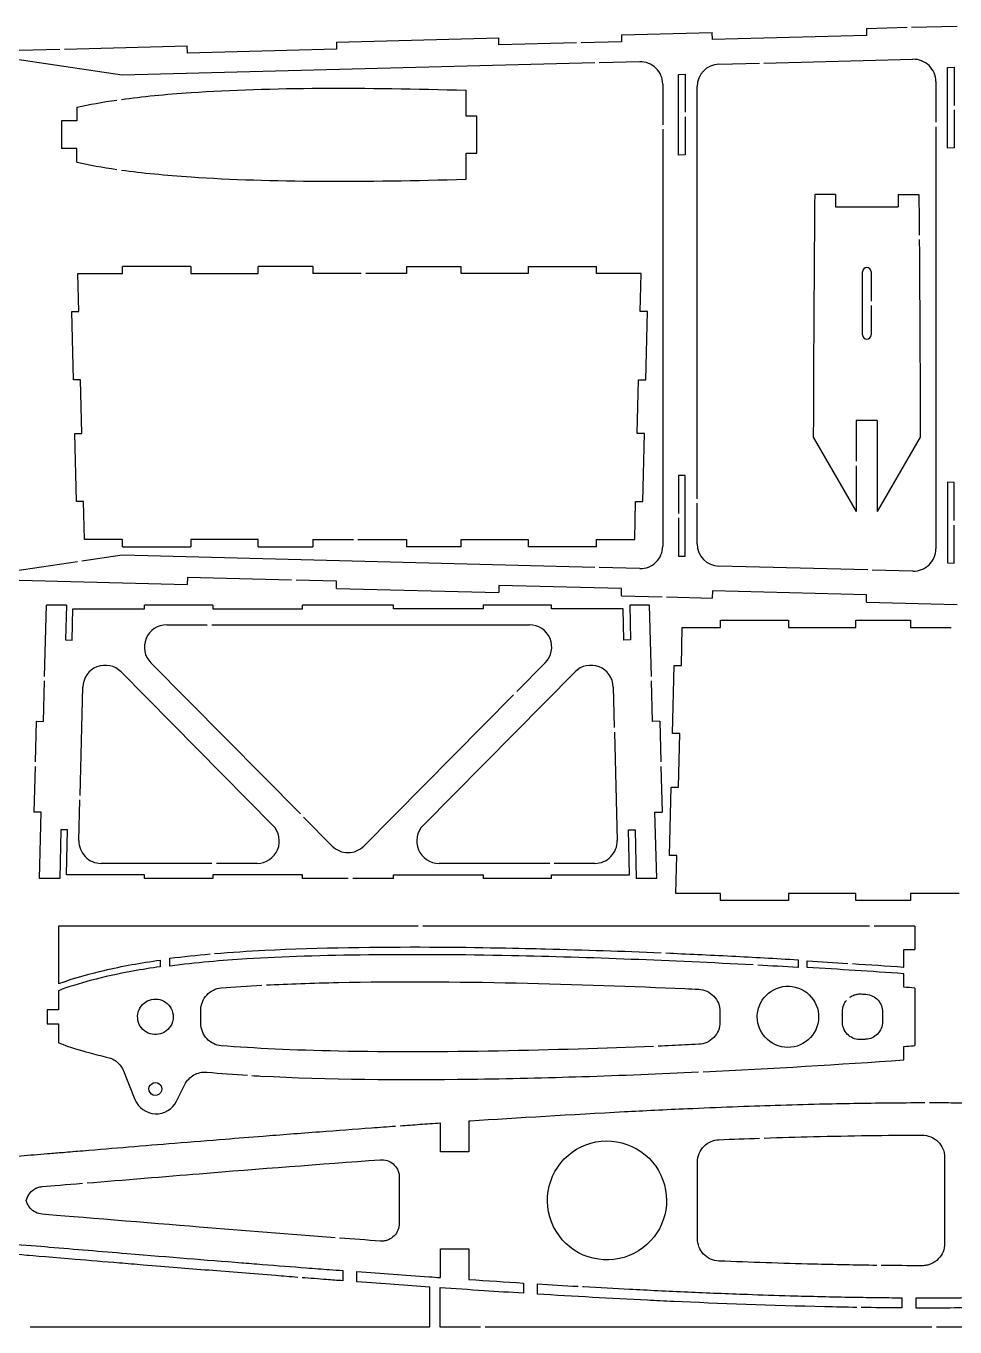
# Model space of a CAD drawing. Header units: millimetres. Extents: x 4 to 590, y -296 to -4.
# Drawn here: x 176.7 to 382.5, y -296.1 to -7.7 of the extents above; entities that cross this region are included whole.
import ezdxf

# ---------------------------------------------------------------- set-up
doc = ezdxf.new("R2010")
doc.units = ezdxf.units.MM
doc.layers.get('0').update_dxf_attribs({"linetype": 'CONTINUOUS'})

msp = doc.modelspace()

# ---------------------------------------------------------------- linework, layer by layer
for p, q in [((362.85, -8.18), (371.84, -7.95)), ((362.85, -8.18), (362.89, -9.77)), ((372.84, -7.93), (382.96, -7.67)), ((245.43, -11.22), (281.37, -10.29)), ((245.43, -11.22), (245.47, -12.8)), ((281.42, -11.87), (281.37, -10.29)), ((298.61, -11.43), (281.42, -11.87)), ((308.61, -11.17), (299.61, -11.4)), ((308.57, -9.59), (328.68, -9.07)), ((308.57, -9.59), (308.61, -11.17)), ((328.72, -10.65), (328.68, -9.07)), ((362.89, -9.77), (328.72, -10.65)), ((175.15, -13.03), (184.15, -12.8)), ((185.15, -12.77), (212.36, -12.07)), ((212.4, -13.66), (212.36, -12.07)), ((245.47, -12.8), (212.4, -13.66)), ((197.94, -18.56), (172.12, -14.69)), ((302.64, -15.86), (197.94, -18.56)), ((312.64, -15.6), (303.64, -15.83)), ((330.14, -16.15), (339.14, -15.92)), ((340.14, -15.89), (373.14, -15.04)), ((380.83, -16.84), (382.3, -16.81)), ((380.83, -34.73), (380.83, -16.84)), ((382.3, -16.81), (382.3, -25.25)), ((321.24, -18.38), (322.71, -18.34)), ((321.24, -36.27), (321.24, -18.38)), ((322.71, -18.34), (322.71, -26.79)), ((378.21, -19.98), (378.21, -28.98)), ((274.16, -27.67), (274.16, -21.9)), ((317.71, -20.54), (317.71, -29.54)), ((325.33, -112.45), (325.33, -21.09)), ((187.95, -25.66), (187.95, -28.7)), ((187.95, -28.7), (184.54, -28.7)), ((184.54, -28.7), (184.54, -34.82)), ((276.54, -27.67), (274.16, -27.67)), ((276.54, -35.86), (276.54, -27.67)), ((322.71, -27.79), (322.71, -36.23)), ((382.3, -26.25), (382.3, -34.69)), ((317.71, -30.54), (317.71, -123)), ((378.21, -29.98), (378.21, -123.56)), ((187.95, -34.82), (184.54, -34.82)), ((187.95, -37.87), (187.95, -34.82)), ((274.16, -41.63), (274.16, -35.86)), ((274.16, -35.86), (276.54, -35.86)), ((322.71, -36.23), (321.24, -36.27)), ((382.3, -34.69), (380.83, -34.73)), ((355.98, -45.01), (351.38, -45.01)), ((355.98, -45.01), (355.98, -47.74)), ((369.86, -45.01), (369.86, -47.74)), ((369.86, -45.01), (374.46, -45.01)), ((355.98, -47.74), (369.86, -47.74)), ((188.17, -62.56), (198.06, -62.56)), ((188.38, -70.98), (188.17, -62.56)), ((213.18, -60.98), (198.06, -60.98)), ((198.06, -62.56), (198.06, -60.98)), ((213.18, -60.98), (213.18, -62.56)), ((213.18, -62.56), (228.06, -62.56)), ((240.18, -60.98), (228.06, -60.98)), ((228.06, -62.56), (228.06, -60.98)), ((240.18, -60.98), (240.18, -62.56)), ((250.93, -62.56), (240.18, -62.56)), ((260.93, -62.56), (251.93, -62.56)), ((260.93, -60.98), (273.05, -60.98)), ((260.93, -60.98), (260.93, -62.56)), ((273.05, -62.56), (273.05, -60.98)), ((287.93, -62.56), (273.05, -62.56)), ((287.93, -60.98), (303.05, -60.98)), ((287.93, -60.98), (287.93, -62.56)), ((303.05, -62.56), (303.05, -60.98)), ((312.93, -62.56), (303.05, -62.56)), ((312.73, -70.98), (312.93, -62.56)), ((361.98, -76.15), (361.98, -62.15)), ((363.86, -62.15), (363.86, -68.65)), ((186.79, -70.98), (188.38, -70.98)), ((187.16, -86.1), (186.79, -70.98)), ((314.32, -70.98), (312.73, -70.98)), ((313.95, -86.1), (314.32, -70.98)), ((363.86, -69.65), (363.86, -76.15)), ((188.75, -86.1), (187.16, -86.1)), ((189.04, -97.98), (188.75, -86.1)), ((312.07, -97.98), (312.36, -86.1)), ((312.36, -86.1), (313.95, -86.1)), ((365.24, -95.13), (360.6, -95.13)), ((360.6, -95.13), (360.6, -104.13)), ((365.24, -95.13), (365.24, -115.28)), ((187.45, -97.98), (189.04, -97.98)), ((187.82, -113.1), (187.45, -97.98)), ((313.66, -97.98), (312.07, -97.98)), ((313.29, -113.1), (313.66, -97.98)), ((351.07, -98.78), (360.6, -115.28)), ((374.77, -98.78), (365.24, -115.28)), ((360.6, -105.13), (360.6, -115.28)), ((322.71, -107.31), (321.24, -107.27)), ((321.24, -107.27), (321.24, -115.71)), ((322.71, -125.19), (322.71, -107.31)), ((382.3, -108.85), (380.83, -108.81)), ((380.83, -108.81), (380.83, -126.69)), ((382.3, -117.29), (382.3, -108.85)), ((189.41, -113.1), (187.82, -113.1)), ((189.61, -121.51), (189.41, -113.1)), ((311.5, -121.51), (311.7, -113.1)), ((311.7, -113.1), (313.29, -113.1)), ((325.33, -122.45), (325.33, -113.45)), ((321.24, -116.71), (321.24, -125.16)), ((382.3, -126.73), (382.3, -118.29)), ((198.06, -121.51), (189.61, -121.51)), ((198.06, -123.1), (198.06, -121.51)), ((198.06, -123.1), (213.18, -123.1)), ((213.18, -121.51), (213.18, -123.1)), ((228.06, -121.51), (213.18, -121.51)), ((228.06, -123.1), (228.06, -121.51)), ((228.06, -123.1), (240.18, -123.1)), ((240.18, -121.51), (240.18, -123.1)), ((240.18, -121.51), (249.18, -121.51)), ((250.18, -121.51), (260.93, -121.51)), ((260.93, -121.51), (260.93, -123.1)), ((273.05, -123.1), (260.93, -123.1)), ((273.05, -123.1), (273.05, -121.51)), ((273.05, -121.51), (287.93, -121.51)), ((287.93, -121.51), (287.93, -123.1)), ((303.05, -123.1), (287.93, -123.1)), ((303.05, -123.1), (303.05, -121.51)), ((303.05, -121.51), (311.5, -121.51)), ((188.05, -126.46), (172.12, -128.84)), ((197.94, -124.98), (189.03, -126.31)), ((302.64, -127.68), (197.94, -124.98)), ((321.24, -125.16), (322.71, -125.19)), ((380.83, -126.69), (382.3, -126.73)), ((312.64, -127.94), (303.64, -127.7)), ((363.14, -128.24), (330.14, -127.39)), ((373.14, -128.5), (364.14, -128.26)), ((175.15, -130.51), (212.36, -131.47)), ((212.4, -129.88), (212.36, -131.47)), ((235.47, -130.48), (212.4, -129.88)), ((245.47, -130.74), (236.47, -130.5)), ((245.43, -132.32), (245.47, -130.74)), ((245.43, -132.32), (281.37, -133.25)), ((281.42, -131.66), (281.37, -133.25)), ((308.61, -132.37), (281.42, -131.66)), ((308.57, -133.95), (308.61, -132.37)), ((308.57, -133.95), (317.56, -134.18)), ((318.56, -134.21), (328.68, -134.47)), ((328.72, -132.88), (328.68, -134.47)), ((362.89, -133.77), (328.72, -132.88)), ((362.85, -135.35), (362.89, -133.77)), ((362.85, -135.35), (382.96, -135.87)), ((180.78, -151.85), (181.18, -136.08)), ((185.61, -136.08), (181.18, -136.08)), ((185.61, -136.08), (185.42, -143.77)), ((186.89, -143.8), (187.06, -136.88)), ((187.06, -136.88), (202.94, -136.88)), ((218.06, -136.08), (202.94, -136.08)), ((202.94, -136.88), (202.94, -136.08)), ((218.06, -136.08), (218.06, -136.88)), ((218.06, -136.88), (237.94, -136.88)), ((258.06, -136.08), (237.94, -136.08)), ((237.94, -136.88), (237.94, -136.08)), ((258.06, -136.88), (258.06, -136.08)), ((277.94, -136.88), (258.06, -136.88)), ((293.06, -136.08), (277.94, -136.08)), ((277.94, -136.08), (277.94, -136.88)), ((293.06, -136.88), (293.06, -136.08)), ((308.94, -136.88), (293.06, -136.88)), ((309.11, -143.8), (308.94, -136.88)), ((314.81, -136.08), (310.39, -136.08)), ((310.39, -136.08), (310.58, -143.77)), ((315.22, -151.85), (314.81, -136.08)), ((207.82, -140.41), (216.82, -140.41)), ((217.82, -140.41), (288.18, -140.41)), ((321.84, -149.41), (322.04, -141)), ((322.04, -141), (330.49, -141)), ((330.49, -141), (330.49, -139.41)), ((330.49, -139.41), (345.61, -139.41)), ((345.61, -139.41), (345.61, -141)), ((345.61, -141), (360.49, -141)), ((360.49, -141), (360.49, -139.41)), ((360.49, -139.41), (372.61, -139.41)), ((372.61, -139.41), (372.61, -141)), ((372.61, -141), (381.61, -141)), ((185.42, -143.77), (186.89, -143.8)), ((310.58, -143.77), (309.11, -143.8)), ((237.45, -182.34), (204.31, -148.82)), ((291.69, -148.82), (285.36, -155.22)), ((319.88, -164.53), (320.25, -149.41)), ((320.25, -149.41), (321.84, -149.41)), ((180.52, -161.84), (180.75, -152.85)), ((197.7, -150.85), (231.36, -184.88)), ((264.64, -184.88), (298.29, -150.85)), ((315.48, -161.84), (315.24, -152.85)), ((188.63, -178.23), (189.25, -154.19)), ((306.74, -154.19), (306.97, -163.19)), ((284.66, -155.93), (251.51, -189.45)), ((178.93, -161.8), (178.7, -170.8)), ((178.93, -161.8), (180.52, -161.84)), ((307, -164.19), (307.62, -188.22)), ((317.06, -161.8), (315.48, -161.84)), ((317.06, -161.8), (317.29, -170.8)), ((321.47, -164.53), (319.88, -164.53)), ((321.18, -176.41), (321.47, -164.53)), ((178.67, -171.8), (178.41, -181.91)), ((317.32, -171.8), (317.58, -181.91)), ((319.22, -191.53), (319.59, -176.41)), ((319.59, -176.41), (321.18, -176.41)), ((188.37, -188.22), (188.61, -179.22)), ((180, -181.96), (178.41, -181.91)), ((179.62, -196.62), (180, -181.96)), ((244.49, -189.45), (238.16, -183.05)), ((315.99, -181.96), (317.58, -181.91)), ((316.37, -196.62), (315.99, -181.96)), ((184.39, -185.86), (184.13, -196.62)), ((185.86, -185.89), (184.39, -185.86)), ((185.62, -195.82), (185.86, -185.89)), ((310.13, -185.89), (311.6, -185.86)), ((310.38, -195.82), (310.13, -185.89)), ((311.6, -185.86), (311.86, -196.62)), ((320.81, -191.53), (319.22, -191.53)), ((320.61, -199.95), (320.81, -191.53)), ((202.94, -195.82), (185.62, -195.82)), ((217.84, -193.29), (193.31, -193.29)), ((202.94, -196.62), (202.94, -195.82)), ((218.06, -195.82), (218.06, -196.62)), ((237.94, -195.82), (218.06, -195.82)), ((227.84, -193.29), (218.84, -193.29)), ((237.94, -196.62), (237.94, -195.82)), ((258.06, -196.62), (258.06, -195.82)), ((258.06, -195.82), (277.94, -195.82)), ((292.68, -193.29), (268.15, -193.29)), ((277.94, -195.82), (277.94, -196.62)), ((293.06, -196.62), (293.06, -195.82)), ((293.06, -195.82), (310.38, -195.82)), ((302.68, -193.29), (293.68, -193.29)), ((184.13, -196.62), (179.62, -196.62)), ((218.06, -196.62), (202.94, -196.62)), ((248.06, -196.62), (237.94, -196.62)), ((258.06, -196.62), (249.06, -196.62)), ((293.06, -196.62), (277.94, -196.62)), ((316.37, -196.62), (311.86, -196.62)), ((330.49, -199.95), (320.61, -199.95)), ((330.49, -201.53), (330.49, -199.95)), ((345.61, -201.53), (330.49, -201.53)), ((360.49, -199.95), (345.61, -199.95)), ((345.61, -199.95), (345.61, -201.53)), ((360.49, -201.53), (360.49, -199.95)), ((372.61, -201.53), (360.49, -201.53)), ((383.36, -199.95), (372.61, -199.95)), ((372.61, -199.95), (372.61, -201.53)), ((183.86, -207.24), (183.86, -219.96)), ((263.54, -207.24), (183.86, -207.24)), ((363.54, -207.24), (264.54, -207.24)), ((373.54, -207.24), (364.54, -207.24)), ((373.54, -207.24), (373.54, -212.36)), ((371.16, -216.27), (371.16, -212.36)), ((371.16, -212.36), (373.54, -212.36)), ((206.39, -214.73), (206.39, -216.21)), ((208.49, -216.04), (208.49, -214.32)), ((347.74, -214.66), (347.74, -216.37)), ((349.74, -216.37), (349.74, -214.9)), ((371.16, -220.75), (371.16, -217.75)), ((183.86, -221.53), (183.86, -225.74)), ((373.54, -220.92), (373.54, -233.68)), ((183.86, -225.74), (181.35, -225.74)), ((181.35, -225.74), (181.35, -228.86)), ((215.38, -228.79), (215.38, -225.82)), ((330.39, -226.13), (330.39, -228.47)), ((357.51, -228.43), (357.51, -226.18)), ((366.42, -226.24), (366.42, -228.36)), ((181.35, -228.86), (183.86, -228.86)), ((183.86, -228.86), (183.86, -233.08)), ((194.75, -236.29), (194.76, -236.29)), ((371.16, -236.86), (371.16, -233.85)), ((373.26, -233.7), (373.54, -233.68)), ((198.25, -239.28), (200.79, -245.63)), ((216.72, -239.58), (216.72, -239.58)), ((210.02, -245.99), (211.84, -242.31)), ((268.48, -257.24), (268.48, -250.89)), ((274.73, -250.46), (274.73, -257.24)), ((274.73, -257.24), (268.48, -257.24)), ((325.42, -276.51), (325.42, -259.49)), ((380.17, -258.44), (380.17, -277.56)), ((259.35, -262.91), (259.35, -273.09)), ((268.48, -285.11), (268.48, -278.76)), ((268.48, -278.76), (274.73, -278.76)), ((274.73, -278.76), (274.73, -285.54)), ((246.81, -283.55), (246.81, -285.82)), ((249.93, -286.05), (249.93, -283.78)), ((266.1, -296.06), (266.1, -287.21)), ((268.36, -287.37), (268.36, -296.06)), ((286.84, -286.32), (286.84, -288.59)), ((289.96, -288.78), (289.96, -286.51)), ((370.7, -289.58), (370.7, -291.85)), ((373.86, -291.86), (373.86, -289.6)), ((177.61, -296.06), (266.1, -296.06)), ((268.36, -296.06), (277.36, -296.06)), ((278.36, -296.06), (377.36, -296.06)), ((378.36, -296.06), (392.29, -296.06))]:
    msp.add_line(p, q)
for centre, radius, start, end in [((312.77, -20.54), 4.94, 0, 91.4783), ((330.27, -21.09), 4.94, 91.4783, 180), ((373.27, -19.98), 4.94, 0, 91.4783), ((362.92, -62.15), 0.94, 0, 180), ((362.92, -76.15), 0.94, 180, 360), ((312.77, -123), 4.94, -91.4783, 0), ((330.27, -122.45), 4.94, 180, 268.5217), ((373.27, -123.56), 4.94, 268.5217, 360), ((207.82, -145.35), 4.94, 90, 224.6839), ((288.18, -145.35), 4.94, -44.6839, 90), ((194.19, -154.32), 4.94, 44.6839, 178.5217), ((301.8, -154.32), 4.94, 1.4783, 135.3161), ((227.84, -188.35), 4.94, -90, 44.6839), ((268.15, -188.35), 4.94, 135.3161, 270), ((193.31, -188.35), 4.94, 178.5217, 270), ((248, -185.97), 4.94, 224.6839, 315.3161), ((302.68, -188.35), 4.94, -90, 1.4783), ((205.49, -243.75), 5.06, 201.769, 333.699)]:
    msp.add_arc(centre, radius, start, end)
for points, knots in [([(197.79, -23.93), (202.39, -23.3), (207.54, -22.8), (213.23, -22.41), (230.79, -21.21), (251.97, -21.25), (274.1, -21.9), (274.12, -21.9), (274.14, -21.9), (274.16, -21.9)], [1.203149, 1.203149, 1.203149, 1.203149, 2.251852, 2.251852, 2.251852, 5.489952, 5.489952, 5.489952, 5.492794, 5.492794, 5.492794, 5.492794]), ([(187.95, -25.66), (187.96, -25.66), (187.98, -25.65), (187.99, -25.65), (190.66, -25.05), (193.59, -24.53), (196.8, -24.07)], [0.3794985, 0.3794985, 0.3794985, 0.3794985, 0.3838597, 0.3838597, 0.3838597, 1.1272889, 1.1272889, 1.1272889, 1.1272889]), ([(187.95, -37.87), (187.96, -37.87), (187.98, -37.88), (187.99, -37.88), (190.66, -38.48), (193.59, -39), (196.8, -39.46)], [0.3794985, 0.3794985, 0.3794985, 0.3794985, 0.3838597, 0.3838597, 0.3838597, 1.1272889, 1.1272889, 1.1272889, 1.1272889]), ([(197.79, -39.6), (202.39, -40.23), (207.54, -40.73), (213.23, -41.12), (230.79, -42.31), (251.97, -42.27), (274.1, -41.63), (274.12, -41.63), (274.14, -41.63), (274.16, -41.63)], [1.203149, 1.203149, 1.203149, 1.203149, 2.251852, 2.251852, 2.251852, 5.489952, 5.489952, 5.489952, 5.492794, 5.492794, 5.492794, 5.492794]), ([(351.38, -45.01), (351.38, -45.03), (351.38, -45.05), (351.38, -45.07), (351.21, -65.72), (351.11, -83.45), (351.07, -98.76), (351.07, -98.76), (351.07, -98.77), (351.07, -98.78)], [-0.005951, -0.005951, -0.005951, -0.005951, 0, 0, 0, 6.193177, 6.193177, 6.193177, 6.195358, 6.195358, 6.195358, 6.195358]), ([(374.46, -45.01), (374.46, -45.03), (374.46, -45.05), (374.46, -45.07), (374.49, -48.11), (374.51, -51.09), (374.53, -54.01)], [-0.0059511, -0.0059511, -0.0059511, -0.0059511, 0, 0, 0, 0.9128525, 0.9128525, 0.9128525, 0.9128525]), ([(374.54, -55.01), (374.66, -71.48), (374.73, -85.96), (374.77, -98.76), (374.77, -98.76), (374.77, -98.77), (374.77, -98.78)], [1.017384, 1.017384, 1.017384, 1.017384, 6.193177, 6.193177, 6.193177, 6.195358, 6.195358, 6.195358, 6.195358]), ([(337.76, -215.81), (319.49, -214.83), (301.85, -214.14), (284.21, -213.77), (262.2, -213.3), (241.34, -213.5), (225.55, -214.47), (220.06, -214.81), (214.27, -215.3), (208.56, -216.04), (208.54, -216.04), (208.51, -216.04), (208.49, -216.04)], [3.743085, 3.743085, 3.743085, 3.743085, 9.558393, 9.558393, 9.558393, 16.817026, 16.817026, 16.817026, 19.341548, 19.341548, 19.341548, 19.351519, 19.351519, 19.351519, 19.351519]), ([(208.49, -214.32), (208.51, -214.32), (208.53, -214.32), (208.54, -214.32), (211.5, -213.94), (214.48, -213.63), (217.44, -213.37)], [3.376814, 3.376814, 3.376814, 3.376814, 3.38369, 3.38369, 3.38369, 4.546998, 4.546998, 4.546998, 4.546998]), ([(218.44, -213.28), (222.2, -212.96), (225.93, -212.73), (229.55, -212.54), (253.74, -211.31), (281.95, -211.98), (291.7, -212.24), (300.44, -212.47), (308.59, -212.73), (317.38, -213.11)], [4.677515, 4.677515, 4.677515, 4.677515, 6.15895, 6.15895, 6.15895, 16.080196, 16.080196, 16.080196, 24.976856, 24.976856, 24.976856, 24.976856]), ([(318.38, -213.15), (323.02, -213.35), (327.84, -213.58), (333.03, -213.84), (337.75, -214.09), (342.67, -214.36), (347.68, -214.66), (347.7, -214.66), (347.72, -214.66), (347.74, -214.66)], [25.313094, 25.313094, 25.313094, 25.313094, 29.981858, 29.981858, 29.981858, 34.233314, 34.233314, 34.233314, 34.249288, 34.249288, 34.249288, 34.249288]), ([(183.86, -219.96), (183.89, -219.95), (183.92, -219.94), (183.95, -219.93), (187.52, -218.58), (191.36, -217.6), (193.95, -217), (197.94, -216.07), (202.13, -215.32), (206.39, -214.73)], [0.310502, 0.310502, 0.310502, 0.310502, 0.31877, 0.31877, 0.31877, 1.410714, 1.410714, 1.410714, 3.098901, 3.098901, 3.098901, 3.098901]), ([(206.39, -216.21), (204.35, -216.5), (202.32, -216.82), (200.32, -217.18), (193.65, -218.39), (188.01, -219.9), (183.9, -221.51), (183.89, -221.52), (183.88, -221.52), (183.86, -221.53)], [19.658572, 19.658572, 19.658572, 19.658572, 20.566369, 20.566369, 20.566369, 23.598763, 23.598763, 23.598763, 23.608136, 23.608136, 23.608136, 23.608136]), ([(347.74, -216.37), (347.72, -216.37), (347.7, -216.37), (347.68, -216.37), (344.69, -216.19), (341.71, -216.02), (338.76, -215.86)], [2.6907097, 2.6907097, 2.6907097, 2.6907097, 2.6973588, 2.6973588, 2.6973588, 3.6372067, 3.6372067, 3.6372067, 3.6372067]), ([(359.73, -215.51), (363.54, -215.76), (367.35, -216.01), (371.09, -216.27), (371.11, -216.27), (371.13, -216.27), (371.16, -216.27)], [37.613303, 37.613303, 37.613303, 37.613303, 40.814251, 40.814251, 40.814251, 40.832519, 40.832519, 40.832519, 40.832519]), ([(229.9, -220.24), (234.74, -220), (240.04, -219.81), (245.9, -219.69), (271.14, -219.16), (300.06, -220.03), (322.63, -221.06), (323.64, -221.1), (324.66, -221.15), (325.68, -221.2)], [0.8705531, 0.8705531, 0.8705531, 0.8705531, 1.0014679, 1.0014679, 1.0014679, 1.5662407, 1.5662407, 1.5662407, 1.5915089, 1.5915089, 1.5915089, 1.5915089]), ([(371.16, -217.75), (371.14, -217.75), (371.12, -217.74), (371.1, -217.74), (363.85, -217.24), (356.74, -216.79), (349.74, -216.37)], [0.28506, 0.28506, 0.28506, 0.28506, 0.290689, 0.290689, 0.290689, 2.482121, 2.482121, 2.482121, 2.482121]), ([(215.38, -225.82), (215.38, -225.2), (215.5, -224.59), (215.72, -224.02), (215.94, -223.45), (216.27, -222.92), (216.69, -222.47), (217.11, -222.02), (217.61, -221.65), (218.16, -221.38), (218.71, -221.11), (219.31, -220.94), (219.92, -220.89)], [-1, -1, -1, -1, -0.75, -0.75, -0.75, -0.5, -0.5, -0.5, -0.25, -0.25, -0.25, 0, 0, 0, 0]), ([(325.68, -221.2), (326.31, -221.23), (326.93, -221.38), (327.5, -221.64), (328.07, -221.9), (328.59, -222.27), (329.03, -222.72), (329.46, -223.18), (329.8, -223.72), (330.04, -224.3), (330.27, -224.88), (330.39, -225.51), (330.39, -226.13)], [-1, -1, -1, -1, -0.75, -0.75, -0.75, -0.5, -0.5, -0.5, -0.25, -0.25, -0.25, 0, 0, 0, 0]), ([(338.65, -227.3), (338.65, -229.19), (339.49, -231.07), (340.89, -232.34), (342.29, -233.6), (344.23, -234.24), (346.11, -234.06), (347.98, -233.88), (349.76, -232.88), (350.89, -231.38), (352.01, -229.88), (352.48, -227.9), (352.13, -226.06), (351.79, -224.21), (350.63, -222.52), (349.02, -221.53), (347.43, -220.54), (345.41, -220.26), (343.6, -220.77), (341.79, -221.28), (340.22, -222.58), (339.37, -224.26), (338.9, -225.2), (338.65, -226.25), (338.65, -227.3)], [-3.141593, -3.141593, -3.141593, -3.141593, -2.305987, -2.305987, -2.305987, -1.473551, -1.473551, -1.473551, -0.643924, -0.643924, -0.643924, 0.183349, 0.183349, 0.183349, 1.017492, 1.017492, 1.017492, 1.846111, 1.846111, 1.846111, 2.677523, 2.677523, 2.677523, 3.141593, 3.141593, 3.141593, 3.141593]), ([(373.54, -220.92), (373.52, -220.92), (373.5, -220.92), (373.48, -220.92), (372.71, -220.86), (371.93, -220.81), (371.16, -220.75)], [-0.0055922, -0.0055922, -0.0055922, -0.0055922, 0, 0, 0, 0.2330021, 0.2330021, 0.2330021, 0.2330021]), ([(209.26, -227.3), (209.26, -226.04), (208.62, -224.8), (207.59, -224.08), (206.57, -223.36), (205.19, -223.17), (204.01, -223.59), (202.83, -224), (201.88, -225.01), (201.53, -226.21), (201.18, -227.42), (201.46, -228.79), (202.25, -229.78), (203.04, -230.75), (204.31, -231.31), (205.56, -231.23), (206.81, -231.16), (208.01, -230.44), (208.67, -229.38), (209.06, -228.76), (209.26, -228.03), (209.26, -227.3)], [-3.141593, -3.141593, -3.141593, -3.141593, -2.18419, -2.18419, -2.18419, -1.230934, -1.230934, -1.230934, -0.281228, -0.281228, -0.281228, 0.678962, 0.678962, 0.678962, 1.630661, 1.630661, 1.630661, 2.586937, 2.586937, 2.586937, 3.141593, 3.141593, 3.141593, 3.141593]), ([(357.51, -226.18), (357.51, -225.66), (357.61, -225.16), (357.81, -224.68), (357.96, -224.31), (358.16, -223.97), (358.42, -223.67)], [0, 0, 0, 0, 0.1561329, 0.1561329, 0.1561329, 0.2774109, 0.2774109, 0.2774109, 0.2774109]), ([(359.14, -222.98), (359.38, -222.81), (359.64, -222.67), (359.91, -222.55), (360.19, -222.43), (360.49, -222.34), (360.79, -222.29), (361.1, -222.24), (361.4, -222.22), (361.71, -222.24)], [0.3791848, 0.3791848, 0.3791848, 0.3791848, 0.4687742, 0.4687742, 0.4687742, 0.5626337, 0.5626337, 0.5626337, 0.6564958, 0.6564958, 0.6564958, 0.6564958]), ([(362.73, -222.31), (363.25, -222.35), (363.75, -222.48), (364.21, -222.7), (364.67, -222.93), (365.08, -223.24), (365.42, -223.63), (365.74, -223.98), (365.99, -224.4), (366.16, -224.84), (366.33, -225.29), (366.42, -225.76), (366.42, -226.24)], [0, 0, 0, 0, 0.1562531, 0.1562531, 0.1562531, 0.3125078, 0.3125078, 0.3125078, 0.458194, 0.458194, 0.458194, 0.6038818, 0.6038818, 0.6038818, 0.6038818]), ([(219.92, -233.71), (219.31, -233.66), (218.71, -233.5), (218.16, -233.23), (217.61, -232.96), (217.11, -232.59), (216.69, -232.14), (216.27, -231.68), (215.94, -231.16), (215.72, -230.58), (215.5, -230.01), (215.38, -229.4), (215.38, -228.79)], [-1, -1, -1, -1, -0.75, -0.75, -0.75, -0.5, -0.5, -0.5, -0.25, -0.25, -0.25, 0, 0, 0, 0]), ([(330.39, -228.47), (330.39, -229.1), (330.27, -229.72), (330.04, -230.31), (329.8, -230.89), (329.46, -231.43), (329.03, -231.88), (328.59, -232.33), (328.07, -232.7), (327.5, -232.96), (326.93, -233.22), (326.31, -233.37), (325.68, -233.4)], [-1, -1, -1, -1, -0.75, -0.75, -0.75, -0.5, -0.5, -0.5, -0.25, -0.25, -0.25, 0, 0, 0, 0]), ([(361.71, -232.36), (361.2, -232.39), (360.68, -232.33), (360.2, -232.16), (359.71, -232), (359.26, -231.74), (358.87, -231.4), (358.48, -231.07), (358.16, -230.66), (357.93, -230.2), (357.79, -229.93), (357.69, -229.64), (357.62, -229.34), (357.55, -229.04), (357.51, -228.73), (357.51, -228.43)], [0, 0, 0, 0, 0.1565356, 0.1565356, 0.1565356, 0.3130496, 0.3130496, 0.3130496, 0.4694376, 0.4694376, 0.4694376, 0.5629841, 0.5629841, 0.5629841, 0.6565177, 0.6565177, 0.6565177, 0.6565177]), ([(366.42, -228.36), (366.42, -228.87), (366.32, -229.38), (366.12, -229.86), (365.93, -230.33), (365.64, -230.76), (365.28, -231.13), (364.95, -231.47), (364.55, -231.75), (364.11, -231.94), (363.68, -232.14), (363.21, -232.26), (362.73, -232.29)], [0, 0, 0, 0, 0.1562663, 0.1562663, 0.1562663, 0.3125286, 0.3125286, 0.3125286, 0.4582059, 0.4582059, 0.4582059, 0.6038825, 0.6038825, 0.6038825, 0.6038825]), ([(183.86, -233.08), (183.88, -233.08), (183.89, -233.09), (183.9, -233.09), (186.45, -234.09), (189.03, -234.83), (190.54, -235.24), (191.92, -235.61), (193.32, -235.96), (194.75, -236.29), (194.75, -236.29), (194.75, -236.29), (194.75, -236.29)], [0.3161, 0.3161, 0.3161, 0.3161, 0.320025, 0.320025, 0.320025, 1.106646, 1.106646, 1.106646, 1.8208, 1.8208, 1.8208, 1.820802, 1.820802, 1.820802, 1.820802]), ([(325.68, -233.4), (324.66, -233.45), (323.64, -233.5), (322.63, -233.55), (320.7, -233.63), (318.71, -233.72), (316.69, -233.81)], [-1.59150887, -1.59150887, -1.59150887, -1.59150887, -1.56624071, -1.56624071, -1.56624071, -1.51784684, -1.51784684, -1.51784684, -1.51784684]), ([(194.76, -236.29), (195.15, -236.38), (195.53, -236.51), (195.88, -236.69), (196.24, -236.87), (196.57, -237.09), (196.87, -237.35), (197.18, -237.61), (197.45, -237.91), (197.68, -238.23), (197.91, -238.55), (198.1, -238.91), (198.25, -239.28)], [-1, -1, -1, -1, -0.75, -0.75, -0.75, -0.5, -0.5, -0.5, -0.25, -0.25, -0.25, 0, 0, 0, 0]), ([(315.69, -233.85), (294.32, -234.73), (268.62, -235.39), (245.9, -234.92), (235.72, -234.7), (227.22, -234.3), (219.92, -233.71)], [-1.5098984, -1.5098984, -1.5098984, -1.5098984, -1.0014679, -1.0014679, -1.0014679, -0.7739972, -0.7739972, -0.7739972, -0.7739972]), ([(326.65, -239.48), (342.05, -238.75), (356.89, -237.84), (371.1, -236.86), (371.12, -236.86), (371.14, -236.86), (371.16, -236.86)], [23.313882, 23.313882, 23.313882, 23.313882, 31.703459, 31.703459, 31.703459, 31.714455, 31.714455, 31.714455, 31.714455]), ([(206.76, -243.3), (206.76, -242.71), (206.36, -242.14), (205.8, -241.94), (205.23, -241.74), (204.54, -241.95), (204.17, -242.43), (203.81, -242.91), (203.79, -243.61), (204.13, -244.11), (204.47, -244.61), (205.16, -244.86), (205.74, -244.68), (206.33, -244.5), (206.76, -243.91), (206.76, -243.3)], [-3.141593, -3.141593, -3.141593, -3.141593, -1.910257, -1.910257, -1.910257, -0.647294, -0.647294, -0.647294, 0.592858, 0.592858, 0.592858, 1.867225, 1.867225, 1.867225, 3.141593, 3.141593, 3.141593, 3.141593]), ([(211.84, -242.31), (212.06, -241.87), (212.35, -241.46), (212.69, -241.1), (213.03, -240.74), (213.43, -240.43), (213.86, -240.19), (214.29, -239.95), (214.76, -239.77), (215.24, -239.67), (215.73, -239.57), (216.23, -239.54), (216.72, -239.58)], [0, 0, 0, 0, 0.25, 0.25, 0.25, 0.5, 0.5, 0.5, 0.75, 0.75, 0.75, 1, 1, 1, 1]), ([(226.7, -240.32), (227.37, -240.36), (228.05, -240.4), (228.71, -240.43), (243.28, -241.21), (259.92, -241.32), (275.14, -241.12), (283.41, -241.01), (292.24, -240.78), (299.81, -240.55), (308.58, -240.27), (317.2, -239.93), (325.65, -239.53)], [6.920926, 6.920926, 6.920926, 6.920926, 7.255599, 7.255599, 7.255599, 14.563826, 14.563826, 14.563826, 18.532217, 18.532217, 18.532217, 23.132587, 23.132587, 23.132587, 23.132587]), ([(375.81, -246.4), (373, -246.4), (370.21, -246.42), (367.71, -246.44), (362.57, -246.49), (357.43, -246.59), (352.45, -246.7), (349.18, -246.78), (345.99, -246.87), (342.64, -246.98), (339.61, -247.07), (336.51, -247.18), (333.2, -247.3), (329.82, -247.43), (326.36, -247.58), (323.2, -247.72), (318.33, -247.93), (313.41, -248.18), (309.23, -248.4), (297.7, -249), (285.49, -249.74), (275.06, -250.44), (274.96, -250.45), (274.87, -250.45), (274.78, -250.46), (274.76, -250.46), (274.74, -250.46), (274.73, -250.46)], [0.8650825, 0.8650825, 0.8650825, 0.8650825, 0.8847458, 0.8847458, 0.8847458, 0.9250426, 0.9250426, 0.9250426, 0.9514292, 0.9514292, 0.9514292, 0.9752846, 0.9752846, 0.9752846, 0.9997299, 0.9997299, 0.9997299, 1.037475, 1.037475, 1.037475, 1.1414833, 1.1414833, 1.1414833, 1.1423957, 1.1423957, 1.1423957, 1.1425795, 1.1425795, 1.1425795, 1.1425795]), ([(385.81, -246.46), (385.79, -246.46), (385.78, -246.45), (385.76, -246.45), (384.38, -246.44), (383.01, -246.42), (381.62, -246.41), (380.05, -246.4), (378.44, -246.4), (376.81, -246.4)], [0.84113976, 0.84113976, 0.84113976, 0.84113976, 0.84128412, 0.84128412, 0.84128412, 0.85141005, 0.85141005, 0.85141005, 0.86275176, 0.86275176, 0.86275176, 0.86275176]), ([(268.48, -250.89), (268.46, -250.89), (268.44, -250.89), (268.42, -250.89), (266.92, -251), (265.41, -251.1), (263.92, -251.21), (262.52, -251.31), (261.03, -251.41), (259.51, -251.52)], [1.16285652, 1.16285652, 1.16285652, 1.16285652, 1.16306032, 1.16306032, 1.16306032, 1.17750696, 1.17750696, 1.17750696, 1.1910575, 1.1910575, 1.1910575, 1.1910575]), ([(258.51, -251.59), (256.76, -251.72), (254.96, -251.85), (253.17, -251.98), (249.44, -252.25), (245.63, -252.54), (241.68, -252.84), (237.38, -253.17), (232.92, -253.51), (229.16, -253.81), (226.36, -254.03), (223.44, -254.26), (220.81, -254.47), (217.29, -254.75), (213.38, -255.07), (209.59, -255.38), (206.14, -255.66), (202.89, -255.92), (199.39, -256.21), (196.14, -256.48), (192.79, -256.76), (189.26, -257.05), (187.79, -257.17), (186.32, -257.29), (184.85, -257.42), (183.67, -257.51), (182.78, -257.59), (181.45, -257.7), (179.48, -257.86), (177.5, -258.03), (175.52, -258.19), (170.29, -258.62), (165.06, -259.06), (159.82, -259.49)], [1.1939876, 1.1939876, 1.1939876, 1.1939876, 1.2093322, 1.2093322, 1.2093322, 1.241284, 1.241284, 1.241284, 1.2760671, 1.2760671, 1.2760671, 1.3019966, 1.3019966, 1.3019966, 1.336719, 1.336719, 1.336719, 1.3683773, 1.3683773, 1.3683773, 1.3977674, 1.3977674, 1.3977674, 1.4099668, 1.4099668, 1.4099668, 1.4197023, 1.4197023, 1.4197023, 1.4342651, 1.4342651, 1.4342651, 1.4727644, 1.4727644, 1.4727644, 1.4727644]), ([(340.15, -254.18), (343.8, -254.06), (347.45, -253.95), (351.09, -253.86), (359.23, -253.66), (367.35, -253.53), (375.14, -253.52)], [1.473511, 1.473511, 1.473511, 1.473511, 2.558701, 2.558701, 2.558701, 4.977146, 4.977146, 4.977146, 4.977146]), ([(375.14, -253.52), (375.81, -253.52), (376.47, -253.65), (377.09, -253.9), (377.7, -254.15), (378.25, -254.51), (378.72, -254.98), (379.18, -255.43), (379.54, -255.97), (379.79, -256.57), (380.04, -257.16), (380.17, -257.8), (380.17, -258.44)], [0, 0, 0, 0, 0.2026291, 0.2026291, 0.2026291, 0.4026556, 0.4026556, 0.4026556, 0.5985344, 0.5985344, 0.5985344, 0.7947502, 0.7947502, 0.7947502, 0.7947502]), ([(318.56, -268), (318.56, -264.92), (317.44, -261.86), (315.46, -259.51), (313.47, -257.13), (310.6, -255.5), (307.54, -254.99), (304.49, -254.48), (301.27, -255.09), (298.61, -256.67), (295.96, -258.25), (293.89, -260.79), (292.89, -263.71), (291.89, -266.62), (291.95, -269.88), (293.06, -272.76), (294.18, -275.65), (296.36, -278.12), (299.08, -279.6), (301.8, -281.07), (305.03, -281.54), (308.06, -280.91), (311.09, -280.28), (313.88, -278.54), (315.79, -276.09), (317.57, -273.8), (318.56, -270.9), (318.56, -268)], [-3.141593, -3.141593, -3.141593, -3.141593, -2.441992, -2.441992, -2.441992, -1.736448, -1.736448, -1.736448, -1.032969, -1.032969, -1.032969, -0.331283, -0.331283, -0.331283, 0.368913, 0.368913, 0.368913, 1.074327, 1.074327, 1.074327, 1.775959, 1.775959, 1.775959, 2.4811, 2.4811, 2.4811, 3.141593, 3.141593, 3.141593, 3.141593]), ([(325.42, -259.49), (325.42, -258.84), (325.55, -258.21), (325.79, -257.61), (326.03, -257.02), (326.39, -256.48), (326.84, -256.02), (327.3, -255.56), (327.83, -255.19), (328.42, -254.94), (328.97, -254.71), (329.56, -254.58), (330.16, -254.55)], [0, 0, 0, 0, 0.1952918, 0.1952918, 0.1952918, 0.3905686, 0.3905686, 0.3905686, 0.5858703, 0.5858703, 0.5858703, 0.7674855, 0.7674855, 0.7674855, 0.7674855]), ([(190.19, -264.12), (198.04, -263.47), (207.73, -262.67), (215.03, -262.08), (228.31, -261.01), (241.68, -259.96), (255.12, -258.98)], [0.359768, 0.359768, 0.359768, 0.359768, 0.770129, 0.770129, 0.770129, 1.516945, 1.516945, 1.516945, 1.516945]), ([(255.12, -258.98), (255.63, -258.94), (256.15, -259.01), (256.64, -259.17), (257.13, -259.33), (257.58, -259.58), (257.97, -259.92), (258.36, -260.25), (258.68, -260.66), (258.92, -261.11), (259.06, -261.39), (259.17, -261.68), (259.24, -261.99), (259.32, -262.29), (259.35, -262.6), (259.35, -262.91)], [0, 0, 0, 0, 0.1567019, 0.1567019, 0.1567019, 0.3133403, 0.3133403, 0.3133403, 0.4697643, 0.4697643, 0.4697643, 0.5647858, 0.5647858, 0.5647858, 0.6597898, 0.6597898, 0.6597898, 0.6597898]), ([(176.71, -268), (176.82, -267.5), (177.03, -267.03), (177.32, -266.62), (177.61, -266.2), (177.98, -265.84), (178.41, -265.56), (178.69, -265.38), (178.98, -265.24), (179.28, -265.14), (179.59, -265.04), (179.9, -264.97), (180.23, -264.94)], [0.001357, 0.001357, 0.001357, 0.001357, 0.1562438, 0.1562438, 0.1562438, 0.3124993, 0.3124993, 0.3124993, 0.4106541, 0.4106541, 0.4106541, 0.50881, 0.50881, 0.50881, 0.50881]), ([(180.23, -271.06), (179.71, -271.01), (179.22, -270.87), (178.76, -270.64), (178.3, -270.41), (177.89, -270.09), (177.56, -269.7), (177.35, -269.45), (177.17, -269.18), (177.03, -268.89), (176.89, -268.61), (176.78, -268.31), (176.71, -268)], [0, 0, 0, 0, 0.1562887, 0.1562887, 0.1562887, 0.3125632, 0.3125632, 0.3125632, 0.4106884, 0.4106884, 0.4106884, 0.5074549, 0.5074549, 0.5074549, 0.5074549]), ([(245.15, -276.28), (235.06, -275.52), (225.02, -274.72), (215.03, -273.92), (204.03, -273.03), (187.6, -271.67), (180.23, -271.06)], [1.43319, 1.43319, 1.43319, 1.43319, 4.476385, 4.476385, 4.476385, 7.826382, 7.826382, 7.826382, 7.826382]), ([(259.35, -273.09), (259.35, -273.6), (259.25, -274.11), (259.06, -274.58), (258.86, -275.06), (258.58, -275.49), (258.22, -275.85), (257.86, -276.22), (257.43, -276.51), (256.96, -276.71), (256.67, -276.84), (256.37, -276.92), (256.06, -276.97), (255.75, -277.03), (255.43, -277.04), (255.12, -277.02)], [0, 0, 0, 0, 0.1560489, 0.1560489, 0.1560489, 0.312241, 0.312241, 0.312241, 0.468678, 0.468678, 0.468678, 0.5642121, 0.5642121, 0.5642121, 0.659754, 0.659754, 0.659754, 0.659754]), ([(330.16, -281.45), (329.52, -281.42), (328.89, -281.27), (328.3, -281), (327.72, -280.73), (327.19, -280.36), (326.75, -279.89), (326.31, -279.42), (325.97, -278.86), (325.74, -278.26), (325.53, -277.7), (325.42, -277.11), (325.42, -276.51)], [0, 0, 0, 0, 0.1953848, 0.1953848, 0.1953848, 0.3907176, 0.3907176, 0.3907176, 0.5860067, 0.5860067, 0.5860067, 0.7674908, 0.7674908, 0.7674908, 0.7674908]), ([(236.84, -285.06), (235.17, -284.93), (233.54, -284.8), (231.98, -284.68), (226.83, -284.28), (221.89, -283.88), (217.17, -283.5), (212.34, -283.12), (208.05, -282.77), (202.59, -282.32), (200.85, -282.18), (199.08, -282.03), (197.34, -281.89), (194.07, -281.62), (190.7, -281.34), (187.51, -281.08), (183.69, -280.76), (177.52, -280.25), (176.81, -280.19), (170.93, -279.7), (168.96, -279.54), (163.21, -279.06)], [1.172187, 1.172187, 1.172187, 1.172187, 1.667348, 1.667348, 1.667348, 3.296372, 3.296372, 3.296372, 4.965269, 4.965269, 4.965269, 5.494235, 5.494235, 5.494235, 6.487435, 6.487435, 6.487435, 7.675796, 7.675796, 7.675796, 17.453017, 17.453017, 17.453017, 17.453017]), ([(173.18, -277.62), (173.69, -277.66), (174.17, -277.7), (174.63, -277.74), (176.98, -277.93), (181.32, -278.29), (181.8, -278.33), (187.53, -278.81), (193.26, -279.28), (198.99, -279.75), (208.98, -280.58), (216.2, -281.16), (224.43, -281.82), (225.71, -281.92), (227.4, -282.05), (229, -282.18), (232.35, -282.44), (235.65, -282.7), (238.73, -282.93), (240.57, -283.08), (242.2, -283.2), (243.92, -283.33), (244.89, -283.4), (245.85, -283.48), (246.81, -283.55)], [1.383836, 1.383836, 1.383836, 1.383836, 1.673006, 1.673006, 1.673006, 3.151436, 3.151436, 3.151436, 20.862453, 20.862453, 20.862453, 51.756316, 51.756316, 51.756316, 56.583943, 56.583943, 56.583943, 66.724293, 66.724293, 66.724293, 72.786409, 72.786409, 72.786409, 76.217785, 76.217785, 76.217785, 76.217785]), ([(380.17, -277.56), (380.17, -278.19), (380.05, -278.81), (379.81, -279.4), (379.57, -279.98), (379.21, -280.52), (378.77, -280.97), (378.31, -281.44), (377.77, -281.81), (377.17, -282.06), (376.85, -282.2), (376.52, -282.31), (376.18, -282.38), (375.84, -282.45), (375.49, -282.48), (375.14, -282.48)], [0, 0, 0, 0, 0.1917754, 0.1917754, 0.1917754, 0.3849515, 0.3849515, 0.3849515, 0.5817911, 0.5817911, 0.5817911, 0.6875988, 0.6875988, 0.6875988, 0.793622, 0.793622, 0.793622, 0.793622]), ([(365.14, -282.41), (360.5, -282.35), (355.8, -282.26), (351.09, -282.14), (344.1, -281.96), (337.11, -281.73), (330.16, -281.45)], [1.468552, 1.468552, 1.468552, 1.468552, 2.793892, 2.793892, 2.793892, 4.762921, 4.762921, 4.762921, 4.762921]), ([(246.81, -285.82), (245.62, -285.73), (244.42, -285.64), (243.23, -285.55), (241.43, -285.41), (239.62, -285.27), (237.83, -285.13)], [0.1956899, 0.1956899, 0.1956899, 0.1956899, 0.5445743, 0.5445743, 0.5445743, 1.0735048, 1.0735048, 1.0735048, 1.0735048]), ([(266.03, -284.94), (266.81, -284.99), (267.6, -285.05), (268.42, -285.11), (268.44, -285.11), (268.46, -285.11), (268.48, -285.11)], [1.7427197, 1.7427197, 1.7427197, 1.7427197, 1.9759904, 1.9759904, 1.9759904, 1.9820413, 1.9820413, 1.9820413, 1.9820413]), ([(266.1, -287.21), (266.08, -287.21), (266.06, -287.21), (266.04, -287.21), (266.03, -287.21), (266.02, -287.21), (266.01, -287.21), (260.87, -286.85), (255.95, -286.5), (249.93, -286.05)], [2.505081, 2.505081, 2.505081, 2.505081, 2.512063, 2.512063, 2.512063, 2.516359, 2.516359, 2.516359, 4.465253, 4.465253, 4.465253, 4.465253]), ([(286.84, -288.59), (283.88, -288.4), (280.94, -288.21), (278.18, -288.03), (274.82, -287.81), (271.47, -287.59), (268.43, -287.37), (268.41, -287.37), (268.39, -287.37), (268.36, -287.37)], [0.246553, 0.246553, 0.246553, 0.246553, 1.135605, 1.135605, 1.135605, 2.220403, 2.220403, 2.220403, 2.227944, 2.227944, 2.227944, 2.227944]), ([(274.73, -285.54), (274.74, -285.54), (274.76, -285.54), (274.78, -285.54), (278.89, -285.81), (282.88, -286.07), (286.84, -286.32)], [2.579034, 2.579034, 2.579034, 2.579034, 2.584247, 2.584247, 2.584247, 3.742101, 3.742101, 3.742101, 3.742101]), ([(299.95, -287.1), (300.04, -287.11), (300.14, -287.11), (300.24, -287.12), (303.64, -287.31), (307.16, -287.5), (310.35, -287.66), (314.39, -287.87), (318.82, -288.09), (323.32, -288.29), (327.51, -288.47), (332.05, -288.66), (336.48, -288.82), (339.47, -288.92), (342.76, -289.03), (345.92, -289.12), (350.43, -289.26), (355.27, -289.37), (359.89, -289.45), (361.13, -289.47), (363.01, -289.5), (364.77, -289.53), (366.95, -289.55), (368.78, -289.57), (370.7, -289.58)], [0.984291, 0.984291, 0.984291, 0.984291, 1.012191, 1.012191, 1.012191, 1.987133, 1.987133, 1.987133, 3.218687, 3.218687, 3.218687, 4.362718, 4.362718, 4.362718, 5.134429, 5.134429, 5.134429, 6.241025, 6.241025, 6.241025, 6.537634, 6.537634, 6.537634, 6.907521, 6.907521, 6.907521, 6.907521]), ([(360.7, -291.73), (358.28, -291.69), (355.92, -291.64), (353.6, -291.59), (341.99, -291.32), (329.88, -290.86), (320.13, -290.41), (318.2, -290.32), (316.08, -290.22), (314.35, -290.13), (310.3, -289.93), (306.02, -289.7), (302.17, -289.49), (298.02, -289.26), (293.72, -289.01), (289.96, -288.78)], [1.071015, 1.071015, 1.071015, 1.071015, 1.837482, 1.837482, 1.837482, 5.671087, 5.671087, 5.671087, 6.43138, 6.43138, 6.43138, 8.201688, 8.201688, 8.201688, 10.103711, 10.103711, 10.103711, 10.103711]), ([(373.86, -289.6), (375.14, -289.6), (376.45, -289.6), (377.71, -289.6), (380.35, -289.6), (383.05, -289.58), (385.76, -289.55), (385.78, -289.55), (385.79, -289.54), (385.81, -289.54)], [0.161663, 0.161663, 0.161663, 0.161663, 0.540421, 0.540421, 0.540421, 1.33078, 1.33078, 1.33078, 1.336485, 1.336485, 1.336485, 1.336485]), ([(392.29, -291.69), (392.27, -291.69), (392.25, -291.69), (392.23, -291.69), (390.8, -291.72), (389.38, -291.75), (388, -291.78), (385.46, -291.82), (382.96, -291.85), (380.42, -291.86), (378.24, -291.87), (376.02, -291.87), (373.86, -291.86)], [1.64559, 1.64559, 1.64559, 1.64559, 1.650422, 1.650422, 1.650422, 1.99083, 1.99083, 1.99083, 2.614354, 2.614354, 2.614354, 3.148774, 3.148774, 3.148774, 3.148774])]:
    msp.add_open_spline(points, degree=3, knots=knots)
for points in [[(349.74, -214.9), (352.72, -215.08), (355.73, -215.26), (358.73, -215.45)], [(219.92, -220.89), (222.73, -220.67), (225.71, -220.47), (228.9, -220.3)], [(361.71, -222.24), (362.05, -222.27), (362.39, -222.29), (362.73, -222.31)], [(362.73, -232.29), (362.39, -232.31), (362.05, -232.34), (361.71, -232.36)], [(371.16, -233.85), (371.86, -233.8), (372.56, -233.75), (373.26, -233.7)], [(216.72, -239.58), (219.76, -239.86), (222.77, -240.08), (225.7, -240.26)], [(330.16, -254.55), (333.15, -254.43), (336.15, -254.32), (339.15, -254.22)], [(180.23, -264.94), (182.5, -264.75), (185.63, -264.49), (189.19, -264.2)], [(255.12, -277.02), (252.12, -276.8), (249.13, -276.58), (246.14, -276.35)], [(375.14, -282.48), (372.18, -282.48), (369.17, -282.46), (366.14, -282.42)], [(249.93, -283.78), (255.59, -284.2), (260.33, -284.54), (266.03, -284.94)], [(289.96, -286.51), (292.83, -286.69), (295.93, -286.87), (298.95, -287.04)], [(370.7, -291.85), (367.62, -291.83), (364.63, -291.79), (361.7, -291.74)]]:
    msp.add_open_spline(points, degree=3)

doc.saveas('drawing.dxf')
